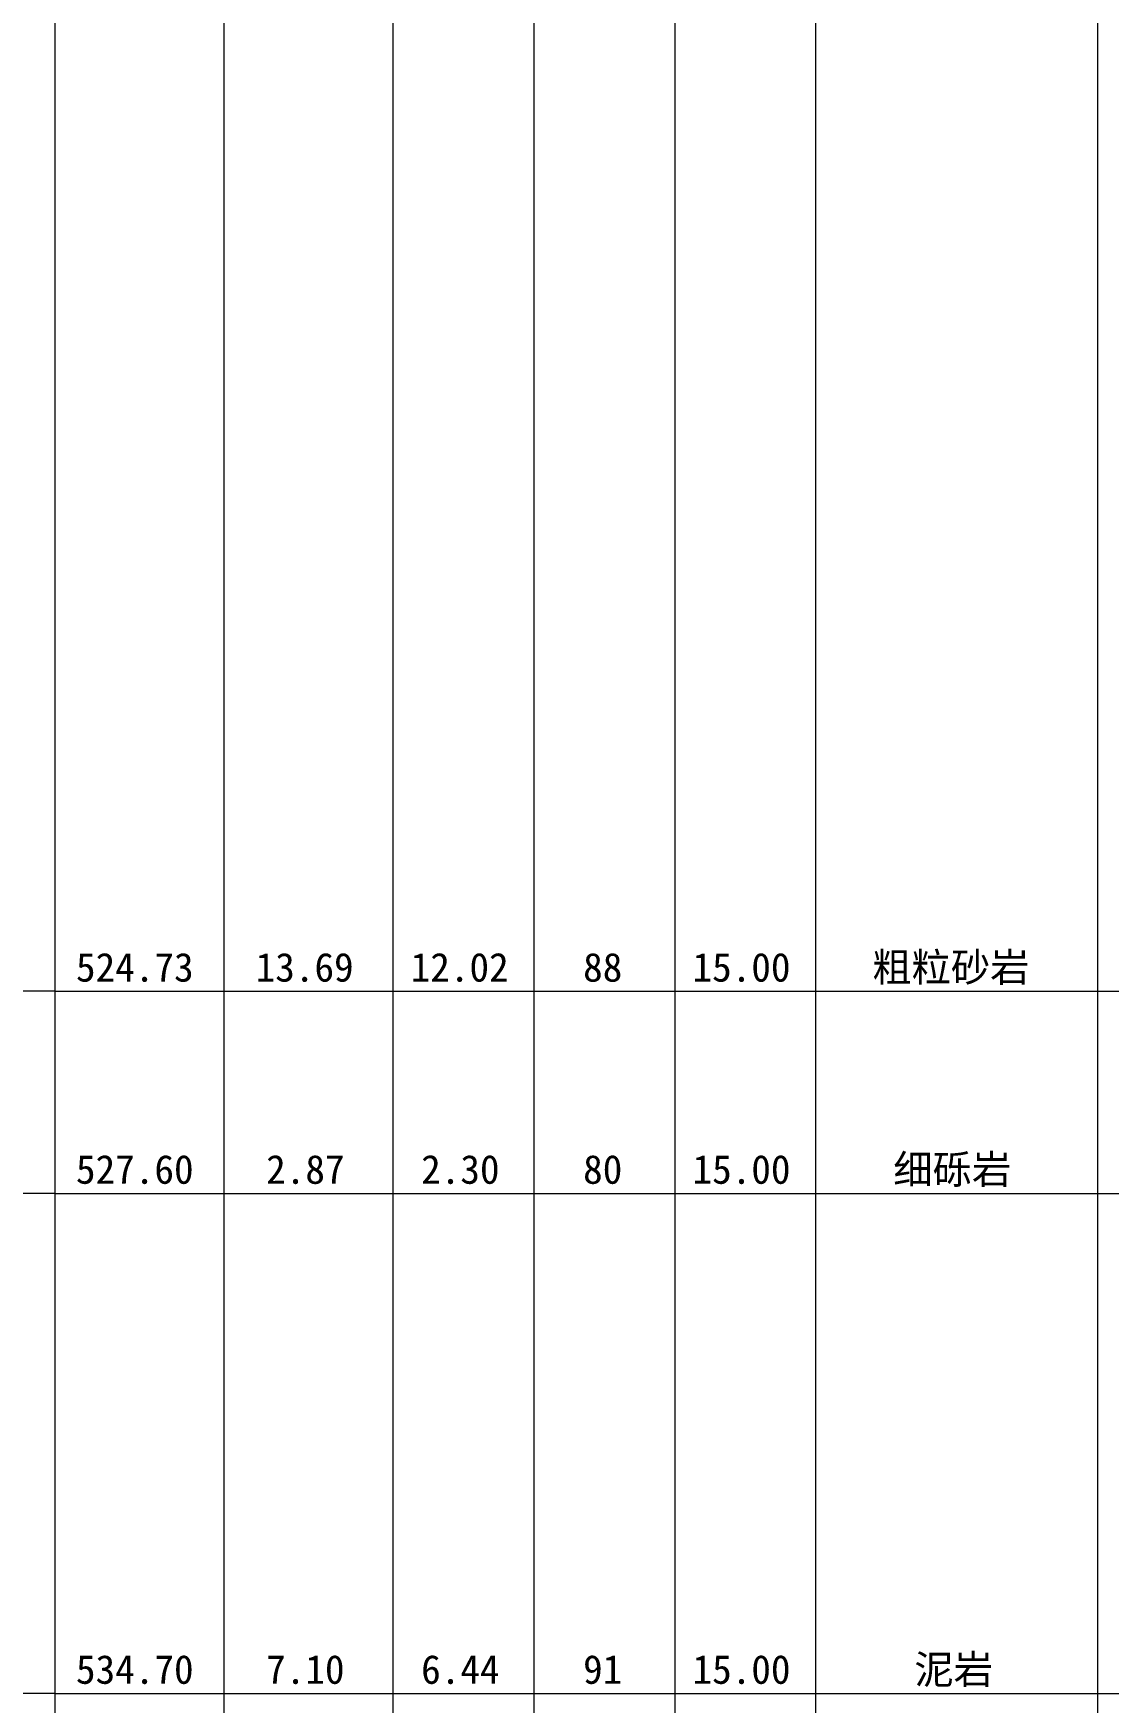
# Model space of a CAD drawing. Header units: inches. Extents: x -27 to 109, y -724 to 26.
# Drawn here: x 20.78 to 36.04, y -533.93 to -510.23 of the extents above; entities that cross this region are included whole.
import ezdxf

# ---------------------------------------------------------------- set-up
doc = ezdxf.new("R2010")
doc.units = ezdxf.units.IN
doc.header["$MEASUREMENT"] = 0
doc.layers.get('0').update_dxf_attribs({"lineweight": 0})
doc.styles.add('宋体', font='')
doc.styles.get('宋体').set_extended_font_data('宋体')

msp = doc.modelspace()

# ---------------------------------------------------------------- linework, layer by layer
at = {"linetype": 'Continuous', "lineweight": 15}
for p, q in [((21.082, 0.896), (21.082, -693.554)), ((23.482, 0.896), (23.482, -693.554)), ((25.882, 0.896), (25.882, -693.554)), ((27.882, 0.896), (27.882, -693.554)), ((29.882, 0.896), (29.882, -693.554)), ((31.882, 0.896), (31.882, -693.554)), ((35.882, 0.896), (35.882, -693.554)), ((21.082, -523.834), (20.082, -523.834)), ((21.082, -523.834), (23.482, -523.834)), ((23.482, -523.834), (25.882, -523.834)), ((25.882, -523.834), (27.882, -523.834)), ((27.882, -523.834), (29.882, -523.834)), ((29.882, -523.834), (31.882, -523.834)), ((31.882, -523.834), (35.882, -523.834)), ((35.882, -523.834), (65.882, -523.834)), ((21.082, -526.704), (20.082, -526.704)), ((21.082, -526.704), (23.482, -526.704)), ((23.482, -526.704), (25.882, -526.704)), ((25.882, -526.704), (27.882, -526.704)), ((27.882, -526.704), (29.882, -526.704)), ((29.882, -526.704), (31.882, -526.704)), ((31.882, -526.704), (35.882, -526.704)), ((35.882, -526.704), (65.882, -526.704)), ((21.082, -533.804), (20.082, -533.804)), ((21.082, -533.804), (23.482, -533.804)), ((23.482, -533.804), (25.882, -533.804)), ((25.882, -533.804), (27.882, -533.804)), ((27.882, -533.804), (29.882, -533.804)), ((29.882, -533.804), (31.882, -533.804)), ((31.882, -533.804), (35.882, -533.804)), ((35.882, -533.804), (65.882, -533.804))]:
    msp.add_line(p, q, dxfattribs=at)

# ---------------------------------------------------------------- texts
at = {"style": '宋体'}
for s, p in [('524.73', (21.384, -523.697)), ('13.69', (23.934, -523.697)), ('12.02', (26.134, -523.697)), ('88', (28.582, -523.697)), ('15.00', (30.134, -523.697)), ('粗粒砂岩', (32.685, -523.697)), ('细砾岩', (32.984, -526.567)), ('527.60', (21.384, -526.567)), ('2.87', (24.083, -526.567)), ('2.30', (26.283, -526.567)), ('80', (28.582, -526.567)), ('15.00', (30.134, -526.567)), ('534.70', (21.384, -533.667)), ('7.10', (24.083, -533.667)), ('6.44', (26.283, -533.667)), ('91', (28.582, -533.667)), ('15.00', (30.134, -533.667)), ('泥岩', (33.283, -533.667))]:
    msp.add_text(s, height=0.4092, dxfattribs=at).set_placement(p)

doc.saveas('drawing.dxf')
